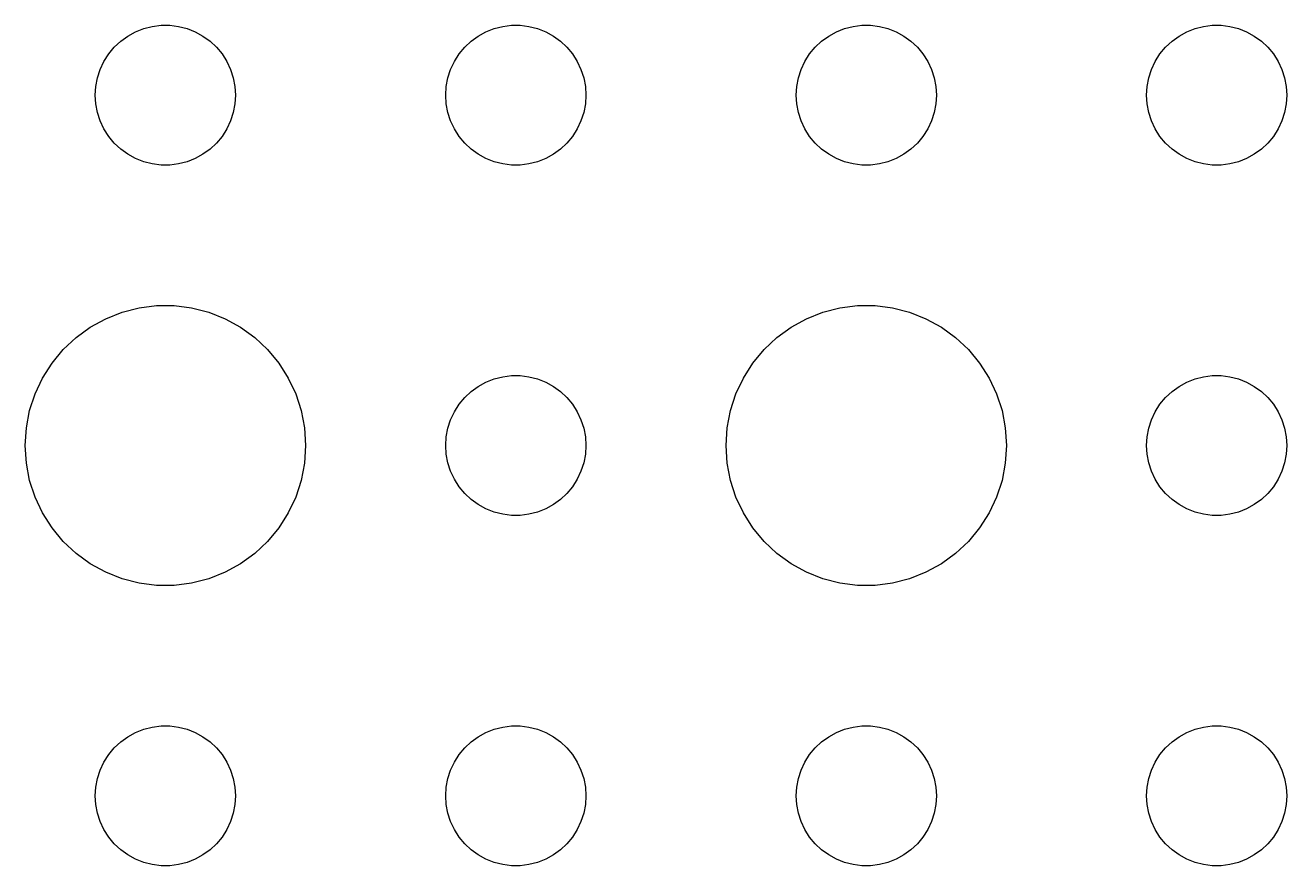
# Model space of a CAD drawing. Header units: metres. Extents: x -134 to 134, y 176 to 508.
# Drawn here: x -100.5 to -73.5, y 318 to 336 of the extents above; entities that cross this region are included whole.
import ezdxf

# ---------------------------------------------------------------- set-up
doc = ezdxf.new("R2010")
doc.units = ezdxf.units.M

msp = doc.modelspace()

# ---------------------------------------------------------------- linework, layer by layer
for p, q in [((-98.1387, 335.857), (-97.9635, 335.927)), ((-97.9635, 335.927), (-97.7811, 335.973)), ((-97.7811, 335.973), (-97.5942, 335.997)), ((-97.5942, 335.997), (-97.4058, 335.997)), ((-97.4058, 335.997), (-97.2189, 335.973)), ((-97.2189, 335.973), (-97.0365, 335.927)), ((-97.0365, 335.927), (-96.8613, 335.857)), ((-90.6387, 335.857), (-90.4635, 335.927)), ((-90.4635, 335.927), (-90.2811, 335.973)), ((-90.2811, 335.973), (-90.0942, 335.997)), ((-90.0942, 335.997), (-89.9058, 335.997)), ((-89.9058, 335.997), (-89.7189, 335.973)), ((-89.7189, 335.973), (-89.5365, 335.927)), ((-89.5365, 335.927), (-89.3613, 335.857)), ((-83.1387, 335.857), (-82.9635, 335.927)), ((-82.9635, 335.927), (-82.7811, 335.973)), ((-82.7811, 335.973), (-82.5942, 335.997)), ((-82.5942, 335.997), (-82.4058, 335.997)), ((-82.4058, 335.997), (-82.2189, 335.973)), ((-82.2189, 335.973), (-82.0365, 335.927)), ((-82.0365, 335.927), (-81.8613, 335.857)), ((-75.6387, 335.857), (-75.4635, 335.927)), ((-75.4635, 335.927), (-75.2811, 335.973)), ((-75.2811, 335.973), (-75.0942, 335.997)), ((-75.0942, 335.997), (-74.9058, 335.997)), ((-74.9058, 335.997), (-74.7189, 335.973)), ((-74.7189, 335.973), (-74.5365, 335.927)), ((-74.5365, 335.927), (-74.3613, 335.857)), ((-98.5934, 335.527), (-98.4561, 335.656)), ((-98.4561, 335.656), (-98.3037, 335.766)), ((-98.3037, 335.766), (-98.1387, 335.857)), ((-96.8613, 335.857), (-96.6963, 335.766)), ((-96.6963, 335.766), (-96.5439, 335.656)), ((-96.5439, 335.656), (-96.4065, 335.527)), ((-91.0934, 335.527), (-90.9561, 335.656)), ((-90.9561, 335.656), (-90.8037, 335.766)), ((-90.8037, 335.766), (-90.6387, 335.857)), ((-89.3613, 335.857), (-89.1963, 335.766)), ((-89.1963, 335.766), (-89.0439, 335.656)), ((-89.0439, 335.656), (-88.9065, 335.527)), ((-83.5934, 335.527), (-83.4561, 335.656)), ((-83.4561, 335.656), (-83.3037, 335.766)), ((-83.3037, 335.766), (-83.1387, 335.857)), ((-81.8613, 335.857), (-81.6963, 335.766)), ((-81.6963, 335.766), (-81.5439, 335.656)), ((-81.5439, 335.656), (-81.4065, 335.527)), ((-76.0934, 335.527), (-75.9561, 335.656)), ((-75.9561, 335.656), (-75.8037, 335.766)), ((-75.8037, 335.766), (-75.6387, 335.857)), ((-74.3613, 335.857), (-74.1963, 335.766)), ((-74.1963, 335.766), (-74.0439, 335.656)), ((-74.0439, 335.656), (-73.9065, 335.527)), ((-98.8145, 335.223), (-98.7135, 335.382)), ((-98.7135, 335.382), (-98.5934, 335.527)), ((-96.4065, 335.527), (-96.2865, 335.382)), ((-96.2865, 335.382), (-96.1855, 335.223)), ((-91.3145, 335.223), (-91.2135, 335.382)), ((-91.2135, 335.382), (-91.0934, 335.527)), ((-88.9065, 335.527), (-88.7865, 335.382)), ((-88.7865, 335.382), (-88.6855, 335.223)), ((-83.8145, 335.223), (-83.7135, 335.382)), ((-83.7135, 335.382), (-83.5934, 335.527)), ((-81.4065, 335.527), (-81.2865, 335.382)), ((-81.2865, 335.382), (-81.1855, 335.223)), ((-76.3145, 335.223), (-76.2135, 335.382)), ((-76.2135, 335.382), (-76.0934, 335.527)), ((-73.9065, 335.527), (-73.7865, 335.382)), ((-73.7865, 335.382), (-73.6855, 335.223)), ((-98.8947, 335.052), (-98.8145, 335.223)), ((-96.1855, 335.223), (-96.1053, 335.052)), ((-91.3947, 335.052), (-91.3145, 335.223)), ((-88.6855, 335.223), (-88.6053, 335.052)), ((-83.8947, 335.052), (-83.8145, 335.223)), ((-81.1855, 335.223), (-81.1053, 335.052)), ((-76.3947, 335.052), (-76.3145, 335.223)), ((-73.6855, 335.223), (-73.6053, 335.052)), ((-98.9882, 334.688), (-98.9529, 334.873)), ((-98.9529, 334.873), (-98.8947, 335.052)), ((-96.1053, 335.052), (-96.0471, 334.873)), ((-96.0471, 334.873), (-96.0118, 334.688)), ((-91.4882, 334.688), (-91.4529, 334.873)), ((-91.4529, 334.873), (-91.3947, 335.052)), ((-88.6053, 335.052), (-88.5471, 334.873)), ((-88.5471, 334.873), (-88.5118, 334.688)), ((-83.9882, 334.688), (-83.9529, 334.873)), ((-83.9529, 334.873), (-83.8947, 335.052)), ((-81.1053, 335.052), (-81.0471, 334.873)), ((-81.0471, 334.873), (-81.0118, 334.688)), ((-76.4882, 334.688), (-76.4529, 334.873)), ((-76.4529, 334.873), (-76.3947, 335.052)), ((-73.6053, 335.052), (-73.5471, 334.873)), ((-73.5471, 334.873), (-73.5118, 334.688)), ((-99, 334.5), (-98.9882, 334.688)), ((-96.0118, 334.688), (-96, 334.5)), ((-91.5, 334.5), (-91.4882, 334.688)), ((-88.5118, 334.688), (-88.5, 334.5)), ((-84, 334.5), (-83.9882, 334.688)), ((-81.0118, 334.688), (-81, 334.5)), ((-76.5, 334.5), (-76.4882, 334.688)), ((-73.5118, 334.688), (-73.5, 334.5)), ((-98.9882, 334.312), (-99, 334.5)), ((-98.9529, 334.127), (-98.9882, 334.312)), ((-96.0118, 334.312), (-96.0471, 334.127)), ((-96, 334.5), (-96.0118, 334.312)), ((-91.4882, 334.312), (-91.5, 334.5)), ((-91.4529, 334.127), (-91.4882, 334.312)), ((-88.5118, 334.312), (-88.5471, 334.127)), ((-88.5, 334.5), (-88.5118, 334.312)), ((-83.9882, 334.312), (-84, 334.5)), ((-83.9529, 334.127), (-83.9882, 334.312)), ((-81.0118, 334.312), (-81.0471, 334.127)), ((-81, 334.5), (-81.0118, 334.312)), ((-76.4882, 334.312), (-76.5, 334.5)), ((-76.4529, 334.127), (-76.4882, 334.312)), ((-73.5118, 334.312), (-73.5471, 334.127)), ((-73.5, 334.5), (-73.5118, 334.312)), ((-98.8947, 333.948), (-98.9529, 334.127)), ((-96.0471, 334.127), (-96.1053, 333.948)), ((-91.3947, 333.948), (-91.4529, 334.127)), ((-88.5471, 334.127), (-88.6053, 333.948)), ((-83.8947, 333.948), (-83.9529, 334.127)), ((-81.0471, 334.127), (-81.1053, 333.948)), ((-76.3947, 333.948), (-76.4529, 334.127)), ((-73.5471, 334.127), (-73.6053, 333.948)), ((-98.8145, 333.777), (-98.8947, 333.948)), ((-98.7135, 333.618), (-98.8145, 333.777)), ((-96.1855, 333.777), (-96.2865, 333.618)), ((-96.1053, 333.948), (-96.1855, 333.777)), ((-91.3145, 333.777), (-91.3947, 333.948)), ((-91.2135, 333.618), (-91.3145, 333.777)), ((-88.6855, 333.777), (-88.7865, 333.618)), ((-88.6053, 333.948), (-88.6855, 333.777)), ((-83.8145, 333.777), (-83.8947, 333.948)), ((-83.7135, 333.618), (-83.8145, 333.777)), ((-81.1855, 333.777), (-81.2865, 333.618)), ((-81.1053, 333.948), (-81.1855, 333.777)), ((-76.3145, 333.777), (-76.3947, 333.948)), ((-76.2135, 333.618), (-76.3145, 333.777)), ((-73.6855, 333.777), (-73.7865, 333.618)), ((-73.6053, 333.948), (-73.6855, 333.777)), ((-98.5934, 333.473), (-98.7135, 333.618)), ((-98.4561, 333.344), (-98.5934, 333.473)), ((-96.4065, 333.473), (-96.5439, 333.344)), ((-96.2865, 333.618), (-96.4065, 333.473)), ((-91.0934, 333.473), (-91.2135, 333.618)), ((-90.9561, 333.344), (-91.0934, 333.473)), ((-88.9065, 333.473), (-89.0439, 333.344)), ((-88.7865, 333.618), (-88.9065, 333.473)), ((-83.5934, 333.473), (-83.7135, 333.618)), ((-83.4561, 333.344), (-83.5934, 333.473)), ((-81.4065, 333.473), (-81.5439, 333.344)), ((-81.2865, 333.618), (-81.4065, 333.473)), ((-76.0934, 333.473), (-76.2135, 333.618)), ((-75.9561, 333.344), (-76.0934, 333.473)), ((-73.9065, 333.473), (-74.0439, 333.344)), ((-73.7865, 333.618), (-73.9065, 333.473)), ((-98.3037, 333.234), (-98.4561, 333.344)), ((-98.1387, 333.143), (-98.3037, 333.234)), ((-96.6963, 333.234), (-96.8613, 333.143)), ((-96.5439, 333.344), (-96.6963, 333.234)), ((-90.8037, 333.234), (-90.9561, 333.344)), ((-90.6387, 333.143), (-90.8037, 333.234)), ((-89.1963, 333.234), (-89.3613, 333.143)), ((-89.0439, 333.344), (-89.1963, 333.234)), ((-83.3037, 333.234), (-83.4561, 333.344)), ((-83.1387, 333.143), (-83.3037, 333.234)), ((-81.6963, 333.234), (-81.8613, 333.143)), ((-81.5439, 333.344), (-81.6963, 333.234)), ((-75.8037, 333.234), (-75.9561, 333.344)), ((-75.6387, 333.143), (-75.8037, 333.234)), ((-74.1963, 333.234), (-74.3613, 333.143)), ((-74.0439, 333.344), (-74.1963, 333.234)), ((-97.9635, 333.073), (-98.1387, 333.143)), ((-97.7811, 333.027), (-97.9635, 333.073)), ((-97.5942, 333.003), (-97.7811, 333.027)), ((-97.4058, 333.003), (-97.5942, 333.003)), ((-97.2189, 333.027), (-97.4058, 333.003)), ((-97.0365, 333.073), (-97.2189, 333.027)), ((-96.8613, 333.143), (-97.0365, 333.073)), ((-90.4635, 333.073), (-90.6387, 333.143)), ((-90.2811, 333.027), (-90.4635, 333.073)), ((-90.0942, 333.003), (-90.2811, 333.027)), ((-89.9058, 333.003), (-90.0942, 333.003)), ((-89.7189, 333.027), (-89.9058, 333.003)), ((-89.5365, 333.073), (-89.7189, 333.027)), ((-89.3613, 333.143), (-89.5365, 333.073)), ((-82.9635, 333.073), (-83.1387, 333.143)), ((-82.7811, 333.027), (-82.9635, 333.073)), ((-82.5942, 333.003), (-82.7811, 333.027)), ((-82.4058, 333.003), (-82.5942, 333.003)), ((-82.2189, 333.027), (-82.4058, 333.003)), ((-82.0365, 333.073), (-82.2189, 333.027)), ((-81.8613, 333.143), (-82.0365, 333.073)), ((-75.4635, 333.073), (-75.6387, 333.143)), ((-75.2811, 333.027), (-75.4635, 333.073)), ((-75.0942, 333.003), (-75.2811, 333.027)), ((-74.9058, 333.003), (-75.0942, 333.003)), ((-74.7189, 333.027), (-74.9058, 333.003)), ((-74.5365, 333.073), (-74.7189, 333.027)), ((-74.3613, 333.143), (-74.5365, 333.073)), ((-98.427, 329.853), (-98.0621, 329.947)), ((-98.0621, 329.947), (-97.6884, 329.994)), ((-97.6884, 329.994), (-97.3116, 329.994)), ((-97.3116, 329.994), (-96.9379, 329.947)), ((-96.9379, 329.947), (-96.573, 329.853)), ((-83.427, 329.853), (-83.0621, 329.947)), ((-83.0621, 329.947), (-82.6884, 329.994)), ((-82.6884, 329.994), (-82.3116, 329.994)), ((-82.3116, 329.994), (-81.9379, 329.947)), ((-81.9379, 329.947), (-81.573, 329.853)), ((-99.1075, 329.533), (-98.7773, 329.714)), ((-98.7773, 329.714), (-98.427, 329.853)), ((-96.573, 329.853), (-96.2227, 329.714)), ((-96.2227, 329.714), (-95.8925, 329.533)), ((-84.1075, 329.533), (-83.7773, 329.714)), ((-83.7773, 329.714), (-83.427, 329.853)), ((-81.573, 329.853), (-81.2227, 329.714)), ((-81.2227, 329.714), (-80.8925, 329.533)), ((-99.4123, 329.312), (-99.1075, 329.533)), ((-95.8925, 329.533), (-95.5877, 329.312)), ((-84.4123, 329.312), (-84.1075, 329.533)), ((-80.8925, 329.533), (-80.5877, 329.312)), ((-99.6869, 329.054), (-99.4123, 329.312)), ((-95.5877, 329.312), (-95.3131, 329.054)), ((-84.6869, 329.054), (-84.4123, 329.312)), ((-80.5877, 329.312), (-80.3131, 329.054)), ((-99.927, 328.763), (-99.6869, 329.054)), ((-95.3131, 329.054), (-95.073, 328.763)), ((-84.927, 328.763), (-84.6869, 329.054)), ((-80.3131, 329.054), (-80.073, 328.763)), ((-100.129, 328.445), (-99.927, 328.763)), ((-95.073, 328.763), (-94.8711, 328.445)), ((-85.1289, 328.445), (-84.927, 328.763)), ((-80.073, 328.763), (-79.8711, 328.445)), ((-100.289, 328.104), (-100.129, 328.445)), ((-94.8711, 328.445), (-94.7107, 328.104)), ((-90.8037, 328.266), (-90.6387, 328.357)), ((-90.6387, 328.357), (-90.4635, 328.427)), ((-90.4635, 328.427), (-90.2811, 328.473)), ((-90.2811, 328.473), (-90.0942, 328.497)), ((-90.0942, 328.497), (-89.9058, 328.497)), ((-89.9058, 328.497), (-89.7189, 328.473)), ((-89.7189, 328.473), (-89.5365, 328.427)), ((-89.5365, 328.427), (-89.3613, 328.357)), ((-89.3613, 328.357), (-89.1963, 328.266)), ((-85.2893, 328.104), (-85.1289, 328.445)), ((-79.8711, 328.445), (-79.7107, 328.104)), ((-75.8037, 328.266), (-75.6387, 328.357)), ((-75.6387, 328.357), (-75.4635, 328.427)), ((-75.4635, 328.427), (-75.2811, 328.473)), ((-75.2811, 328.473), (-75.0942, 328.497)), ((-75.0942, 328.497), (-74.9058, 328.497)), ((-74.9058, 328.497), (-74.7189, 328.473)), ((-74.7189, 328.473), (-74.5365, 328.427)), ((-74.5365, 328.427), (-74.3613, 328.357)), ((-74.3613, 328.357), (-74.1963, 328.266)), ((-100.406, 327.746), (-100.289, 328.104)), ((-94.7107, 328.104), (-94.5943, 327.746)), ((-91.0934, 328.027), (-90.9561, 328.156)), ((-90.9561, 328.156), (-90.8037, 328.266)), ((-89.1963, 328.266), (-89.0439, 328.156)), ((-89.0439, 328.156), (-88.9065, 328.027)), ((-85.4057, 327.746), (-85.2893, 328.104)), ((-79.7107, 328.104), (-79.5943, 327.746)), ((-76.0934, 328.027), (-75.9561, 328.156)), ((-75.9561, 328.156), (-75.8037, 328.266)), ((-74.1963, 328.266), (-74.0439, 328.156)), ((-74.0439, 328.156), (-73.9065, 328.027)), ((-91.3145, 327.723), (-91.2135, 327.882)), ((-91.2135, 327.882), (-91.0934, 328.027)), ((-88.9065, 328.027), (-88.7865, 327.882)), ((-88.7865, 327.882), (-88.6855, 327.723)), ((-76.3145, 327.723), (-76.2135, 327.882)), ((-76.2135, 327.882), (-76.0934, 328.027)), ((-73.9065, 328.027), (-73.7865, 327.882)), ((-73.7865, 327.882), (-73.6855, 327.723)), ((-100.476, 327.376), (-100.406, 327.746)), ((-94.5943, 327.746), (-94.5237, 327.376)), ((-91.4529, 327.373), (-91.3947, 327.552)), ((-91.3947, 327.552), (-91.3145, 327.723)), ((-88.6855, 327.723), (-88.6053, 327.552)), ((-88.6053, 327.552), (-88.5471, 327.373)), ((-85.4763, 327.376), (-85.4057, 327.746)), ((-79.5943, 327.746), (-79.5237, 327.376)), ((-76.4529, 327.373), (-76.3947, 327.552)), ((-76.3947, 327.552), (-76.3145, 327.723)), ((-73.6855, 327.723), (-73.6053, 327.552)), ((-73.6053, 327.552), (-73.5471, 327.373)), ((-100.5, 327), (-100.476, 327.376)), ((-94.5237, 327.376), (-94.5, 327)), ((-91.4882, 327.188), (-91.4529, 327.373)), ((-88.5471, 327.373), (-88.5118, 327.188)), ((-85.5, 327), (-85.4763, 327.376)), ((-79.5237, 327.376), (-79.5, 327)), ((-76.4882, 327.188), (-76.4529, 327.373)), ((-73.5471, 327.373), (-73.5118, 327.188)), ((-100.476, 326.624), (-100.5, 327)), ((-94.5, 327), (-94.5237, 326.624)), ((-91.5, 327), (-91.4882, 327.188)), ((-91.4882, 326.812), (-91.5, 327)), ((-88.5118, 327.188), (-88.5, 327)), ((-88.5, 327), (-88.5118, 326.812)), ((-85.4763, 326.624), (-85.5, 327)), ((-79.5, 327), (-79.5237, 326.624)), ((-76.5, 327), (-76.4882, 327.188)), ((-76.4882, 326.812), (-76.5, 327)), ((-73.5118, 327.188), (-73.5, 327)), ((-73.5, 327), (-73.5118, 326.812)), ((-91.4529, 326.627), (-91.4882, 326.812)), ((-88.5118, 326.812), (-88.5471, 326.627)), ((-76.4529, 326.627), (-76.4882, 326.812)), ((-73.5118, 326.812), (-73.5471, 326.627)), ((-100.406, 326.254), (-100.476, 326.624)), ((-94.5237, 326.624), (-94.5943, 326.254)), ((-91.3947, 326.448), (-91.4529, 326.627)), ((-91.3145, 326.277), (-91.3947, 326.448)), ((-88.6053, 326.448), (-88.6855, 326.277)), ((-88.5471, 326.627), (-88.6053, 326.448)), ((-85.4057, 326.254), (-85.4763, 326.624)), ((-79.5237, 326.624), (-79.5943, 326.254)), ((-76.3947, 326.448), (-76.4529, 326.627)), ((-76.3145, 326.277), (-76.3947, 326.448)), ((-73.6053, 326.448), (-73.6855, 326.277)), ((-73.5471, 326.627), (-73.6053, 326.448)), ((-100.289, 325.896), (-100.406, 326.254)), ((-94.5943, 326.254), (-94.7107, 325.896)), ((-91.2135, 326.118), (-91.3145, 326.277)), ((-88.6855, 326.277), (-88.7865, 326.118)), ((-85.2893, 325.896), (-85.4057, 326.254)), ((-79.5943, 326.254), (-79.7107, 325.896)), ((-76.2135, 326.118), (-76.3145, 326.277)), ((-73.6855, 326.277), (-73.7865, 326.118)), ((-100.129, 325.555), (-100.289, 325.896)), ((-94.7107, 325.896), (-94.8711, 325.555)), ((-91.0934, 325.973), (-91.2135, 326.118)), ((-90.9561, 325.844), (-91.0934, 325.973)), ((-88.9065, 325.973), (-89.0439, 325.844)), ((-88.7865, 326.118), (-88.9065, 325.973)), ((-85.1289, 325.555), (-85.2893, 325.896)), ((-79.7107, 325.896), (-79.8711, 325.555)), ((-76.0934, 325.973), (-76.2135, 326.118)), ((-75.9561, 325.844), (-76.0934, 325.973)), ((-73.9065, 325.973), (-74.0439, 325.844)), ((-73.7865, 326.118), (-73.9065, 325.973)), ((-90.8037, 325.734), (-90.9561, 325.844)), ((-90.6387, 325.643), (-90.8037, 325.734)), ((-90.4635, 325.573), (-90.6387, 325.643)), ((-89.3613, 325.643), (-89.5365, 325.573)), ((-89.1963, 325.734), (-89.3613, 325.643)), ((-89.0439, 325.844), (-89.1963, 325.734)), ((-75.8037, 325.734), (-75.9561, 325.844)), ((-75.6387, 325.643), (-75.8037, 325.734)), ((-75.4635, 325.573), (-75.6387, 325.643)), ((-74.3613, 325.643), (-74.5365, 325.573)), ((-74.1963, 325.734), (-74.3613, 325.643)), ((-74.0439, 325.844), (-74.1963, 325.734)), ((-99.927, 325.237), (-100.129, 325.555)), ((-94.8711, 325.555), (-95.073, 325.237)), ((-90.2811, 325.527), (-90.4635, 325.573)), ((-90.0942, 325.503), (-90.2811, 325.527)), ((-89.9058, 325.503), (-90.0942, 325.503)), ((-89.7189, 325.527), (-89.9058, 325.503)), ((-89.5365, 325.573), (-89.7189, 325.527)), ((-84.927, 325.237), (-85.1289, 325.555)), ((-79.8711, 325.555), (-80.073, 325.237)), ((-75.2811, 325.527), (-75.4635, 325.573)), ((-75.0942, 325.503), (-75.2811, 325.527)), ((-74.9058, 325.503), (-75.0942, 325.503)), ((-74.7189, 325.527), (-74.9058, 325.503)), ((-74.5365, 325.573), (-74.7189, 325.527)), ((-99.6869, 324.946), (-99.927, 325.237)), ((-95.073, 325.237), (-95.3131, 324.946)), ((-84.6869, 324.946), (-84.927, 325.237)), ((-80.073, 325.237), (-80.3131, 324.946)), ((-99.4123, 324.688), (-99.6869, 324.946)), ((-95.3131, 324.946), (-95.5877, 324.688)), ((-84.4123, 324.688), (-84.6869, 324.946)), ((-80.3131, 324.946), (-80.5877, 324.688)), ((-99.1075, 324.467), (-99.4123, 324.688)), ((-95.5877, 324.688), (-95.8925, 324.467)), ((-84.1075, 324.467), (-84.4123, 324.688)), ((-80.5877, 324.688), (-80.8925, 324.467)), ((-98.7773, 324.286), (-99.1075, 324.467)), ((-98.427, 324.147), (-98.7773, 324.286)), ((-96.2227, 324.286), (-96.573, 324.147)), ((-95.8925, 324.467), (-96.2227, 324.286)), ((-83.7773, 324.286), (-84.1075, 324.467)), ((-83.427, 324.147), (-83.7773, 324.286)), ((-81.2227, 324.286), (-81.573, 324.147)), ((-80.8925, 324.467), (-81.2227, 324.286)), ((-98.0621, 324.053), (-98.427, 324.147)), ((-97.6884, 324.006), (-98.0621, 324.053)), ((-97.3116, 324.006), (-97.6884, 324.006)), ((-96.9379, 324.053), (-97.3116, 324.006)), ((-96.573, 324.147), (-96.9379, 324.053)), ((-83.0621, 324.053), (-83.427, 324.147)), ((-82.6884, 324.006), (-83.0621, 324.053)), ((-82.3116, 324.006), (-82.6884, 324.006)), ((-81.9379, 324.053), (-82.3116, 324.006)), ((-81.573, 324.147), (-81.9379, 324.053)), ((-98.4561, 320.656), (-98.3037, 320.766)), ((-98.3037, 320.766), (-98.1387, 320.857)), ((-98.1387, 320.857), (-97.9635, 320.927)), ((-97.9635, 320.927), (-97.7811, 320.973)), ((-97.7811, 320.973), (-97.5942, 320.997)), ((-97.5942, 320.997), (-97.4058, 320.997)), ((-97.4058, 320.997), (-97.2189, 320.973)), ((-97.2189, 320.973), (-97.0365, 320.927)), ((-97.0365, 320.927), (-96.8613, 320.857)), ((-96.8613, 320.857), (-96.6963, 320.766)), ((-96.6963, 320.766), (-96.5439, 320.656)), ((-90.9561, 320.656), (-90.8037, 320.766)), ((-90.8037, 320.766), (-90.6387, 320.857)), ((-90.6387, 320.857), (-90.4635, 320.927)), ((-90.4635, 320.927), (-90.2811, 320.973)), ((-90.2811, 320.973), (-90.0942, 320.997)), ((-90.0942, 320.997), (-89.9058, 320.997)), ((-89.9058, 320.997), (-89.7189, 320.973)), ((-89.7189, 320.973), (-89.5365, 320.927)), ((-89.5365, 320.927), (-89.3613, 320.857)), ((-89.3613, 320.857), (-89.1963, 320.766)), ((-89.1963, 320.766), (-89.0439, 320.656)), ((-83.4561, 320.656), (-83.3037, 320.766)), ((-83.3037, 320.766), (-83.1387, 320.857)), ((-83.1387, 320.857), (-82.9635, 320.927)), ((-82.9635, 320.927), (-82.7811, 320.973)), ((-82.7811, 320.973), (-82.5942, 320.997)), ((-82.5942, 320.997), (-82.4058, 320.997)), ((-82.4058, 320.997), (-82.2189, 320.973)), ((-82.2189, 320.973), (-82.0365, 320.927)), ((-82.0365, 320.927), (-81.8613, 320.857)), ((-81.8613, 320.857), (-81.6963, 320.766)), ((-81.6963, 320.766), (-81.5439, 320.656)), ((-75.9561, 320.656), (-75.8037, 320.766)), ((-75.8037, 320.766), (-75.6387, 320.857)), ((-75.6387, 320.857), (-75.4635, 320.927)), ((-75.4635, 320.927), (-75.2811, 320.973)), ((-75.2811, 320.973), (-75.0942, 320.997)), ((-75.0942, 320.997), (-74.9058, 320.997)), ((-74.9058, 320.997), (-74.7189, 320.973)), ((-74.7189, 320.973), (-74.5365, 320.927)), ((-74.5365, 320.927), (-74.3613, 320.857)), ((-74.3613, 320.857), (-74.1963, 320.766)), ((-74.1963, 320.766), (-74.0439, 320.656)), ((-98.7135, 320.382), (-98.5934, 320.527)), ((-98.5934, 320.527), (-98.4561, 320.656)), ((-96.5439, 320.656), (-96.4065, 320.527)), ((-96.4065, 320.527), (-96.2865, 320.382)), ((-91.2135, 320.382), (-91.0934, 320.527)), ((-91.0934, 320.527), (-90.9561, 320.656)), ((-89.0439, 320.656), (-88.9065, 320.527)), ((-88.9065, 320.527), (-88.7865, 320.382)), ((-83.7135, 320.382), (-83.5934, 320.527)), ((-83.5934, 320.527), (-83.4561, 320.656)), ((-81.5439, 320.656), (-81.4065, 320.527)), ((-81.4065, 320.527), (-81.2865, 320.382)), ((-76.2135, 320.382), (-76.0934, 320.527)), ((-76.0934, 320.527), (-75.9561, 320.656)), ((-74.0439, 320.656), (-73.9065, 320.527)), ((-73.9065, 320.527), (-73.7865, 320.382)), ((-98.8947, 320.052), (-98.8145, 320.223)), ((-98.8145, 320.223), (-98.7135, 320.382)), ((-96.2865, 320.382), (-96.1855, 320.223)), ((-96.1855, 320.223), (-96.1053, 320.052)), ((-91.3947, 320.052), (-91.3145, 320.223)), ((-91.3145, 320.223), (-91.2135, 320.382)), ((-88.7865, 320.382), (-88.6855, 320.223)), ((-88.6855, 320.223), (-88.6053, 320.052)), ((-83.8947, 320.052), (-83.8145, 320.223)), ((-83.8145, 320.223), (-83.7135, 320.382)), ((-81.2865, 320.382), (-81.1855, 320.223)), ((-81.1855, 320.223), (-81.1053, 320.052)), ((-76.3947, 320.052), (-76.3145, 320.223)), ((-76.3145, 320.223), (-76.2135, 320.382)), ((-73.7865, 320.382), (-73.6855, 320.223)), ((-73.6855, 320.223), (-73.6053, 320.052)), ((-98.9529, 319.873), (-98.8947, 320.052)), ((-96.1053, 320.052), (-96.0471, 319.873)), ((-91.4529, 319.873), (-91.3947, 320.052)), ((-88.6053, 320.052), (-88.5471, 319.873)), ((-83.9529, 319.873), (-83.8947, 320.052)), ((-81.1053, 320.052), (-81.0471, 319.873)), ((-76.4529, 319.873), (-76.3947, 320.052)), ((-73.6053, 320.052), (-73.5471, 319.873)), ((-99, 319.5), (-98.9882, 319.688)), ((-98.9882, 319.688), (-98.9529, 319.873)), ((-96.0471, 319.873), (-96.0118, 319.688)), ((-96.0118, 319.688), (-96, 319.5)), ((-91.5, 319.5), (-91.4882, 319.688)), ((-91.4882, 319.688), (-91.4529, 319.873)), ((-88.5471, 319.873), (-88.5118, 319.688)), ((-88.5118, 319.688), (-88.5, 319.5)), ((-84, 319.5), (-83.9882, 319.688)), ((-83.9882, 319.688), (-83.9529, 319.873)), ((-81.0471, 319.873), (-81.0118, 319.688)), ((-81.0118, 319.688), (-81, 319.5)), ((-76.5, 319.5), (-76.4882, 319.688)), ((-76.4882, 319.688), (-76.4529, 319.873)), ((-73.5471, 319.873), (-73.5118, 319.688)), ((-73.5118, 319.688), (-73.5, 319.5)), ((-98.9882, 319.312), (-99, 319.5)), ((-96, 319.5), (-96.0118, 319.312)), ((-91.4882, 319.312), (-91.5, 319.5)), ((-88.5, 319.5), (-88.5118, 319.312)), ((-83.9882, 319.312), (-84, 319.5)), ((-81, 319.5), (-81.0118, 319.312)), ((-76.4882, 319.312), (-76.5, 319.5)), ((-73.5, 319.5), (-73.5118, 319.312)), ((-98.9529, 319.127), (-98.9882, 319.312)), ((-96.0118, 319.312), (-96.0471, 319.127)), ((-91.4529, 319.127), (-91.4882, 319.312)), ((-88.5118, 319.312), (-88.5471, 319.127)), ((-83.9529, 319.127), (-83.9882, 319.312)), ((-81.0118, 319.312), (-81.0471, 319.127)), ((-76.4529, 319.127), (-76.4882, 319.312)), ((-73.5118, 319.312), (-73.5471, 319.127)), ((-98.8947, 318.948), (-98.9529, 319.127)), ((-98.8145, 318.777), (-98.8947, 318.948)), ((-96.1053, 318.948), (-96.1855, 318.777)), ((-96.0471, 319.127), (-96.1053, 318.948)), ((-91.3947, 318.948), (-91.4529, 319.127)), ((-91.3145, 318.777), (-91.3947, 318.948)), ((-88.6053, 318.948), (-88.6855, 318.777)), ((-88.5471, 319.127), (-88.6053, 318.948)), ((-83.8947, 318.948), (-83.9529, 319.127)), ((-83.8145, 318.777), (-83.8947, 318.948)), ((-81.1053, 318.948), (-81.1855, 318.777)), ((-81.0471, 319.127), (-81.1053, 318.948)), ((-76.3947, 318.948), (-76.4529, 319.127)), ((-76.3145, 318.777), (-76.3947, 318.948)), ((-73.6053, 318.948), (-73.6855, 318.777)), ((-73.5471, 319.127), (-73.6053, 318.948)), ((-98.7135, 318.618), (-98.8145, 318.777)), ((-98.5934, 318.473), (-98.7135, 318.618)), ((-96.2865, 318.618), (-96.4065, 318.473)), ((-96.1855, 318.777), (-96.2865, 318.618)), ((-91.2135, 318.618), (-91.3145, 318.777)), ((-91.0934, 318.473), (-91.2135, 318.618)), ((-88.7865, 318.618), (-88.9065, 318.473)), ((-88.6855, 318.777), (-88.7865, 318.618)), ((-83.7135, 318.618), (-83.8145, 318.777)), ((-83.5934, 318.473), (-83.7135, 318.618)), ((-81.2865, 318.618), (-81.4065, 318.473)), ((-81.1855, 318.777), (-81.2865, 318.618)), ((-76.2135, 318.618), (-76.3145, 318.777)), ((-76.0934, 318.473), (-76.2135, 318.618)), ((-73.7865, 318.618), (-73.9065, 318.473)), ((-73.6855, 318.777), (-73.7865, 318.618)), ((-98.4561, 318.344), (-98.5934, 318.473)), ((-98.3037, 318.234), (-98.4561, 318.344)), ((-96.5439, 318.344), (-96.6963, 318.234)), ((-96.4065, 318.473), (-96.5439, 318.344)), ((-90.9561, 318.344), (-91.0934, 318.473)), ((-90.8037, 318.234), (-90.9561, 318.344)), ((-89.0439, 318.344), (-89.1963, 318.234)), ((-88.9065, 318.473), (-89.0439, 318.344)), ((-83.4561, 318.344), (-83.5934, 318.473)), ((-83.3037, 318.234), (-83.4561, 318.344)), ((-81.5439, 318.344), (-81.6963, 318.234)), ((-81.4065, 318.473), (-81.5439, 318.344)), ((-75.9561, 318.344), (-76.0934, 318.473)), ((-75.8037, 318.234), (-75.9561, 318.344)), ((-74.0439, 318.344), (-74.1963, 318.234)), ((-73.9065, 318.473), (-74.0439, 318.344)), ((-98.1387, 318.143), (-98.3037, 318.234)), ((-97.9635, 318.073), (-98.1387, 318.143)), ((-97.7811, 318.027), (-97.9635, 318.073)), ((-97.0365, 318.073), (-97.2189, 318.027)), ((-96.8613, 318.143), (-97.0365, 318.073)), ((-96.6963, 318.234), (-96.8613, 318.143)), ((-90.6387, 318.143), (-90.8037, 318.234)), ((-90.4635, 318.073), (-90.6387, 318.143)), ((-90.2811, 318.027), (-90.4635, 318.073)), ((-89.5365, 318.073), (-89.7189, 318.027)), ((-89.3613, 318.143), (-89.5365, 318.073)), ((-89.1963, 318.234), (-89.3613, 318.143)), ((-83.1387, 318.143), (-83.3037, 318.234)), ((-82.9635, 318.073), (-83.1387, 318.143)), ((-82.7811, 318.027), (-82.9635, 318.073)), ((-82.0365, 318.073), (-82.2189, 318.027)), ((-81.8613, 318.143), (-82.0365, 318.073)), ((-81.6963, 318.234), (-81.8613, 318.143)), ((-75.6387, 318.143), (-75.8037, 318.234)), ((-75.4635, 318.073), (-75.6387, 318.143)), ((-75.2811, 318.027), (-75.4635, 318.073)), ((-74.5365, 318.073), (-74.7189, 318.027)), ((-74.3613, 318.143), (-74.5365, 318.073)), ((-74.1963, 318.234), (-74.3613, 318.143)), ((-97.5942, 318.003), (-97.7811, 318.027)), ((-97.4058, 318.003), (-97.5942, 318.003)), ((-97.2189, 318.027), (-97.4058, 318.003)), ((-90.0942, 318.003), (-90.2811, 318.027)), ((-89.9058, 318.003), (-90.0942, 318.003)), ((-89.7189, 318.027), (-89.9058, 318.003)), ((-82.5942, 318.003), (-82.7811, 318.027)), ((-82.4058, 318.003), (-82.5942, 318.003)), ((-82.2189, 318.027), (-82.4058, 318.003)), ((-75.0942, 318.003), (-75.2811, 318.027)), ((-74.9058, 318.003), (-75.0942, 318.003)), ((-74.7189, 318.027), (-74.9058, 318.003))]:
    msp.add_line(p, q)

doc.saveas('drawing.dxf')
